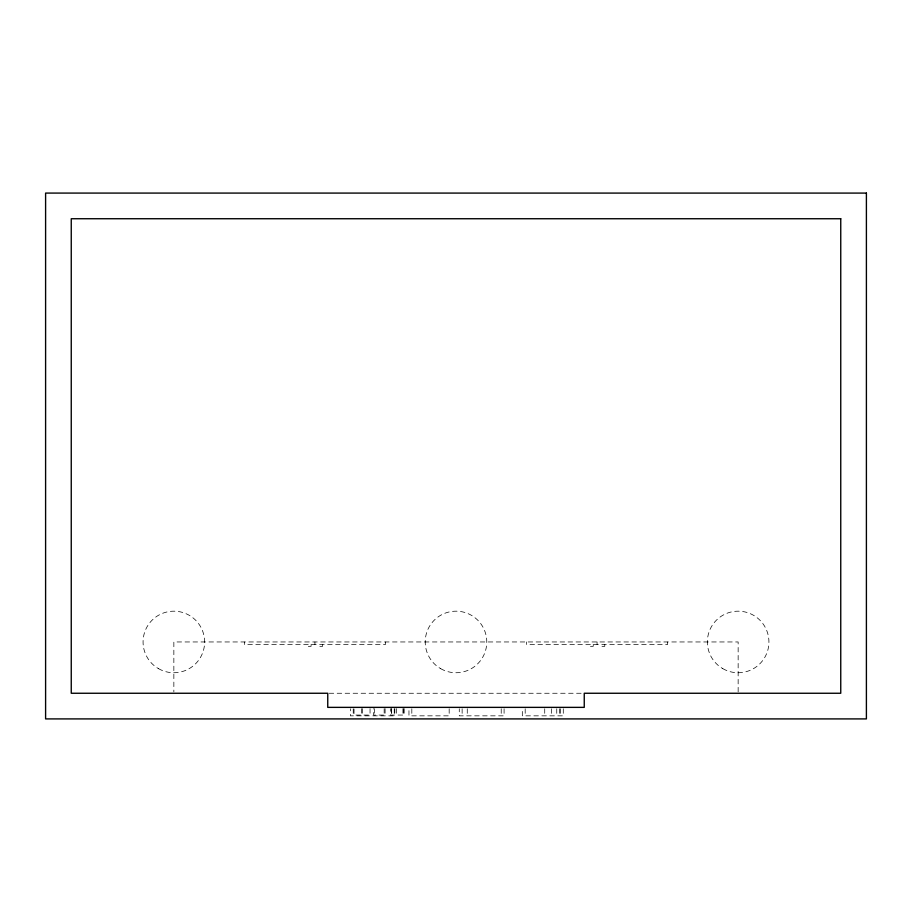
<?xml version="1.0" encoding="UTF-8"?>
<svg xmlns="http://www.w3.org/2000/svg" width="912" height="912" viewBox="0 0 912 912"><rect width="100%" height="100%" fill="white"/><g stroke="black" fill="none" stroke-linecap="round" stroke-linejoin="round"><path stroke-width="0.68" stroke-dasharray="4.56 3.42" d="M329.175 693.257L582.825 693.257M738.15 691.889L738.15 641.957L173.85 641.957L173.85 691.889M667.607 641.957L667.607 644.533L526.543 644.533L526.543 641.957M604.77 644.533L604.77 646.323L600.928 646.323L600.928 644.533M597.075 641.957L597.075 644.533M593.233 644.533L593.233 646.323L589.38 646.323L589.38 644.533M563.285 708.784L563.285 715.84L522.314 715.84L522.314 708.784M560.413 708.784L560.413 715.84M559.615 708.784L559.615 715.84M556.753 708.784L556.753 715.84M551.555 708.784L551.555 715.84M544.726 708.784L544.726 715.84M525.187 708.784L525.187 715.84M504.085 708.784L504.085 715.84L459.272 715.84L459.272 708.784M501.224 708.784L501.224 715.84M467.263 708.784L467.263 715.84M462.133 708.784L462.133 715.84M449.171 708.784L449.171 715.84L408.964 715.84L408.964 708.784M411.825 708.784L411.825 715.84M404.187 708.647L404.187 715.065L390.404 715.065L390.404 708.647M403.64 708.647L403.64 715.065M402.933 708.647L402.933 715.065M396.332 708.647L396.332 715.065M394.816 708.647L394.816 715.065M394.235 708.784L394.235 715.84L350.379 715.84L350.379 708.784M391.636 708.784L391.636 715.84M391.362 708.647L391.362 715.065M385.457 641.957L385.457 644.533L244.382 644.533L244.382 641.957M385.103 708.647L385.103 715.065L373.578 715.065L373.578 708.647M384.157 708.647L384.157 715.065M374.536 708.647L374.536 715.065M370.044 708.647L370.044 715.065L354.027 715.065L354.027 708.647M362.509 708.647L362.509 715.065M361.562 708.647L361.562 715.065M353.24 708.784L353.24 715.84M322.62 644.533L322.62 646.323L318.767 646.323L318.767 644.533M314.925 641.957L314.925 644.533M311.083 644.533L311.083 646.323L307.23 646.323L307.23 644.533M158.46 668.621A30.78 30.78 0 0 0 204.63 641.957A30.78 30.78 0 0 0 158.46 615.304A30.78 30.78 0 0 0 158.46 668.621M722.76 668.621A30.78 30.78 0 0 0 768.93 641.957A30.78 30.78 0 0 0 722.76 615.304A30.78 30.78 0 0 0 722.76 668.621M440.61 668.621A30.78 30.78 0 0 0 486.78 641.957A30.78 30.78 0 0 0 440.61 615.304A30.78 30.78 0 0 0 440.61 668.621"/><path stroke-width="1.37" d="M866.4 193.093L45.6 193.082L45.6 718.907L866.4 718.907L866.4 193.093M840.75 218.743L71.25 218.732L71.25 693.257L327.75 693.257L327.75 707.37L584.25 707.37L584.25 693.257L840.75 693.257L840.75 218.743"/></g></svg>
